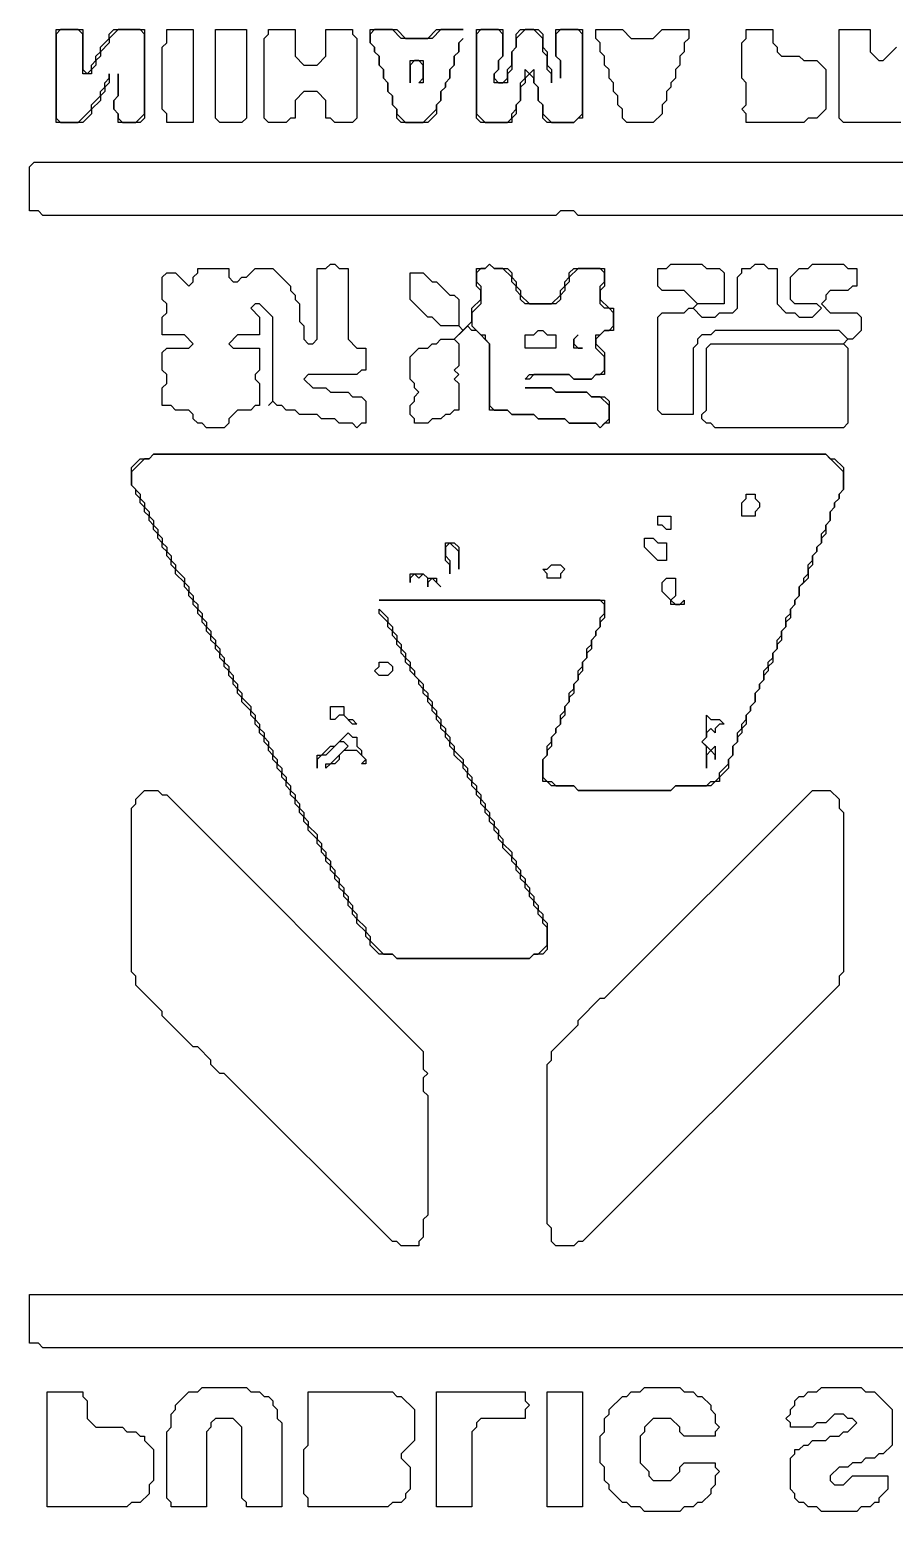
# Model space of a CAD drawing. Header units: metres. Extents: x 7 to 633, y 42 to 416.
# Drawn here: x 7 to 202.5, y 59 to 394 of the extents above; entities that cross this region are included whole.
import ezdxf

# ---------------------------------------------------------------- set-up
doc = ezdxf.new("R2010")
doc.units = ezdxf.units.M

msp = doc.modelspace()

# ---------------------------------------------------------------- linework, layer by layer
for p, q in [((13, 373), (13, 394)), ((13, 394), (19, 394)), ((14, 394), (13, 393)), ((13, 393), (13, 374)), ((18, 394), (14, 394)), ((19, 393), (18, 394)), ((19, 394), (19, 385)), ((19, 384), (19, 393)), ((23, 390), (25, 392)), ((25, 393), (26, 394)), ((27, 394), (25, 392)), ((25, 392), (25, 393)), ((25, 392), (25, 391)), ((26, 394), (33, 394)), ((32, 394), (27, 394)), ((33, 393), (32, 394)), ((33, 394), (33, 374)), ((33, 375), (33, 393)), ((38, 391), (38, 394)), ((38, 394), (44, 394)), ((44, 394), (44, 373)), ((49, 374), (49, 394)), ((49, 394), (56, 394)), ((56, 394), (56, 374)), ((60, 392), (61, 393)), ((60, 374), (60, 392)), ((61, 393), (61, 394)), ((61, 394), (67, 394)), ((67, 394), (67, 388)), ((74, 388), (74, 394)), ((74, 394), (80, 394)), ((80, 394), (80, 393)), ((80, 393), (81, 392)), ((81, 392), (81, 374)), ((84, 391), (84, 394)), ((84, 394), (90, 394)), ((85, 394), (84, 393)), ((84, 393), (84, 391)), ((89, 394), (85, 394)), ((91, 392), (89, 394)), ((90, 394), (92, 392)), ((98, 392), (91, 392)), ((92, 392), (97, 392)), ((97, 392), (99, 394)), ((100, 394), (98, 392)), ((99, 394), (105, 394)), ((105, 394), (100, 394)), ((104, 391), (105, 392)), ((105, 392), (104, 391)), ((108, 374), (108, 394)), ((108, 394), (114, 394)), ((109, 394), (108, 393)), ((108, 393), (108, 375)), ((113, 394), (109, 394)), ((114, 393), (113, 394)), ((114, 394), (114, 388)), ((114, 388), (114, 393)), ((117, 393), (118, 394)), ((119, 394), (117, 392)), ((117, 390), (117, 393)), ((117, 392), (117, 390)), ((118, 394), (122, 394)), ((121, 394), (119, 394)), ((123, 392), (121, 394)), ((122, 394), (123, 393)), ((123, 393), (123, 390)), ((123, 389), (123, 392)), ((127, 394), (126, 393)), ((126, 388), (126, 394)), ((126, 394), (132, 394)), ((126, 393), (126, 388)), ((131, 394), (127, 394)), ((132, 393), (131, 394)), ((132, 394), (132, 374)), ((132, 375), (132, 393)), ((135, 392), (135, 394)), ((135, 394), (141, 394)), ((136, 391), (135, 392)), ((141, 394), (143, 392)), ((143, 392), (148, 392)), ((148, 392), (150, 394)), ((150, 394), (156, 394)), ((156, 392), (155, 391)), ((156, 394), (156, 392)), ((168, 391), (169, 392)), ((169, 392), (169, 394)), ((169, 394), (175, 394)), ((175, 394), (175, 391)), ((190, 374), (190, 394)), ((190, 394), (197, 394)), ((197, 394), (197, 389)), ((22, 388), (23, 389)), ((25, 391), (23, 389)), ((23, 389), (23, 390)), ((23, 389), (23, 388)), ((37, 390), (38, 391)), ((37, 376), (37, 390)), ((85, 390), (84, 391)), ((84, 391), (85, 390)), ((85, 389), (85, 390)), ((85, 390), (85, 389)), ((86, 388), (85, 389)), ((85, 389), (86, 388)), ((103, 388), (104, 389)), ((104, 389), (103, 388)), ((104, 389), (104, 391)), ((104, 391), (104, 389)), ((116, 389), (117, 390)), ((117, 390), (116, 389)), ((116, 386), (116, 389)), ((116, 389), (116, 385)), ((123, 390), (124, 389)), ((124, 388), (123, 389)), ((124, 389), (124, 386)), ((136, 389), (136, 391)), ((137, 388), (136, 389)), ((155, 389), (154, 388)), ((155, 391), (155, 389)), ((168, 383), (168, 391)), ((175, 391), (176, 390)), ((176, 390), (176, 389)), ((176, 389), (177, 388)), ((197, 389), (199, 387)), ((200, 387), (203, 390)), ((21, 386), (22, 387)), ((21, 385), (21, 386)), ((22, 386), (21, 385)), ((22, 387), (22, 388)), ((23, 388), (22, 387)), ((22, 387), (22, 386)), ((67, 388), (69, 386)), ((69, 386), (72, 386)), ((72, 386), (74, 388)), ((86, 386), (86, 388)), ((86, 388), (86, 386)), ((87, 385), (86, 386)), ((86, 386), (87, 385)), ((93, 382), (93, 387)), ((93, 387), (96, 387)), ((94, 387), (93, 386)), ((93, 386), (93, 382)), ((95, 387), (94, 387)), ((96, 386), (95, 387)), ((96, 387), (96, 382)), ((96, 383), (96, 386)), ((102, 385), (103, 386)), ((103, 386), (102, 385)), ((103, 386), (103, 388)), ((103, 388), (103, 386)), ((114, 388), (113, 387)), ((113, 387), (114, 388)), ((113, 387), (113, 385)), ((113, 385), (113, 387)), ((115, 385), (116, 386)), ((124, 385), (124, 388)), ((124, 386), (125, 385)), ((126, 388), (127, 387)), ((127, 387), (126, 388)), ((127, 387), (127, 383)), ((127, 383), (127, 387)), ((137, 386), (137, 388)), ((138, 385), (137, 386)), ((154, 386), (153, 385)), ((154, 388), (154, 386)), ((177, 388), (181, 388)), ((181, 388), (182, 387)), ((182, 387), (185, 387)), ((185, 387), (187, 385)), ((199, 387), (200, 387)), ((19, 385), (20, 384)), ((21, 384), (19, 384)), ((20, 384), (21, 385)), ((21, 385), (21, 384)), ((24, 382), (25, 383)), ((24, 381), (24, 382)), ((25, 382), (24, 381)), ((25, 383), (25, 384)), ((25, 384), (25, 382)), ((27, 379), (27, 384)), ((27, 384), (27, 379)), ((87, 383), (87, 385)), ((87, 385), (87, 383)), ((88, 382), (87, 383)), ((87, 383), (88, 382)), ((88, 380), (88, 382)), ((88, 382), (88, 380)), ((95, 382), (96, 383)), ((96, 382), (95, 382)), ((101, 382), (102, 383)), ((102, 383), (101, 382)), ((101, 381), (101, 382)), ((101, 382), (101, 381)), ((102, 383), (102, 385)), ((102, 385), (102, 383)), ((113, 385), (112, 384)), ((112, 384), (113, 385)), ((112, 384), (112, 383)), ((112, 382), (112, 384)), ((112, 383), (113, 382)), ((115, 382), (112, 382)), ((113, 382), (114, 382)), ((114, 382), (115, 383)), ((115, 383), (115, 385)), ((116, 385), (115, 384)), ((115, 384), (115, 382)), ((118, 382), (119, 383)), ((118, 378), (118, 382)), ((119, 382), (118, 381)), ((119, 383), (119, 385)), ((119, 385), (120, 384)), ((120, 384), (119, 383)), ((119, 383), (119, 382)), ((120, 384), (121, 385)), ((121, 383), (120, 384)), ((121, 385), (121, 382)), ((121, 382), (121, 383)), ((121, 382), (122, 381)), ((122, 381), (121, 382)), ((125, 384), (124, 385)), ((125, 385), (125, 382)), ((125, 382), (125, 384)), ((138, 383), (138, 385)), ((139, 382), (138, 383)), ((139, 380), (139, 382)), ((153, 383), (152, 382)), ((152, 382), (152, 381)), ((153, 385), (153, 383)), ((169, 382), (168, 383)), ((169, 377), (169, 382)), ((187, 385), (187, 376)), ((21, 377), (23, 379)), ((23, 380), (24, 381)), ((23, 379), (23, 380)), ((24, 380), (23, 379)), ((23, 379), (23, 378)), ((24, 381), (24, 380)), ((26, 378), (27, 379)), ((27, 379), (26, 378)), ((69, 380), (67, 378)), ((72, 380), (69, 380)), ((74, 378), (72, 380)), ((89, 379), (88, 380)), ((88, 380), (89, 379)), ((89, 377), (89, 379)), ((89, 379), (89, 377)), ((100, 380), (101, 381)), ((101, 381), (100, 380)), ((100, 378), (100, 380)), ((100, 380), (100, 378)), ((118, 381), (118, 378)), ((122, 381), (122, 378)), ((122, 378), (122, 381)), ((140, 379), (139, 380)), ((140, 377), (140, 379)), ((152, 381), (151, 380)), ((151, 380), (151, 378)), ((18, 373), (21, 376)), ((23, 378), (21, 376)), ((21, 376), (21, 377)), ((21, 376), (21, 375)), ((26, 376), (26, 378)), ((26, 378), (26, 376)), ((27, 375), (26, 376)), ((26, 376), (27, 375)), ((38, 375), (37, 376)), ((67, 378), (67, 374)), ((74, 374), (74, 378)), ((90, 376), (89, 377)), ((89, 377), (90, 376)), ((90, 374), (90, 376)), ((90, 376), (90, 375)), ((96, 373), (99, 376)), ((99, 377), (100, 378)), ((100, 378), (99, 377)), ((99, 376), (99, 377)), ((99, 377), (99, 375)), ((116, 375), (117, 376)), ((117, 377), (118, 378)), ((118, 378), (117, 377)), ((117, 376), (117, 377)), ((117, 377), (117, 375)), ((122, 378), (123, 377)), ((123, 377), (122, 378)), ((123, 377), (123, 375)), ((123, 374), (123, 377)), ((141, 376), (140, 377)), ((141, 374), (141, 376)), ((151, 378), (150, 377)), ((150, 377), (150, 375)), ((168, 376), (169, 377)), ((169, 375), (168, 376)), ((187, 376), (185, 374)), ((13, 374), (14, 373)), ((19, 373), (13, 373)), ((14, 373), (18, 373)), ((21, 375), (19, 373)), ((27, 373), (27, 375)), ((27, 375), (27, 374)), ((27, 374), (28, 373)), ((32, 373), (27, 373)), ((28, 373), (31, 373)), ((31, 373), (33, 375)), ((33, 374), (32, 373)), ((38, 373), (38, 375)), ((44, 373), (38, 373)), ((50, 373), (49, 374)), ((55, 373), (50, 373)), ((56, 374), (55, 373)), ((61, 373), (60, 374)), ((65, 373), (61, 373)), ((66, 374), (65, 373)), ((67, 374), (66, 374)), ((75, 374), (74, 374)), ((76, 373), (75, 374)), ((80, 373), (76, 373)), ((81, 374), (80, 373)), ((90, 375), (92, 373)), ((91, 373), (90, 374)), ((97, 373), (91, 373)), ((92, 373), (96, 373)), ((99, 375), (97, 373)), ((108, 375), (110, 373)), ((109, 373), (108, 374)), ((116, 373), (109, 373)), ((110, 373), (115, 373)), ((115, 373), (116, 374)), ((116, 374), (116, 375)), ((117, 375), (116, 374)), ((116, 374), (116, 373)), ((123, 375), (125, 373)), ((124, 373), (123, 374)), ((130, 373), (124, 373)), ((125, 373), (130, 373)), ((130, 373), (132, 375)), ((131, 374), (130, 373)), ((132, 374), (131, 374)), ((142, 373), (141, 374)), ((148, 373), (142, 373)), ((150, 375), (148, 373)), ((169, 373), (169, 375)), ((182, 373), (169, 373)), ((183, 374), (182, 373)), ((185, 374), (183, 374)), ((191, 373), (190, 374)), ((204, 373), (191, 373)), ((7, 363), (8, 364)), ((7, 353), (7, 363)), ((8, 364), (392, 364)), ((9, 353), (7, 353)), ((10, 352), (9, 353)), ((126, 352), (10, 352)), ((127, 353), (126, 352)), ((130, 353), (127, 353)), ((131, 352), (130, 353)), ((312, 352), (131, 352)), ((37, 338), (38, 339)), ((38, 339), (40, 339)), ((40, 339), (43, 336)), ((44, 338), (45, 339)), ((45, 339), (45, 340)), ((45, 340), (52, 340)), ((52, 340), (52, 338)), ((56, 338), (58, 340)), ((58, 340), (62, 340)), ((62, 340), (66, 336)), ((72, 324), (72, 340)), ((72, 340), (74, 340)), ((74, 340), (75, 341)), ((75, 341), (76, 341)), ((76, 341), (77, 340)), ((77, 340), (79, 340)), ((79, 340), (79, 324)), ((93, 333), (93, 339)), ((93, 339), (96, 339)), ((96, 339), (98, 337)), ((108, 336), (108, 340)), ((108, 340), (110, 340)), ((109, 340), (108, 339)), ((108, 339), (108, 337)), ((110, 340), (109, 340)), ((110, 340), (111, 341)), ((111, 341), (110, 340)), ((111, 341), (112, 340)), ((112, 340), (111, 341)), ((112, 340), (115, 340)), ((114, 340), (112, 340)), ((116, 338), (114, 340)), ((115, 340), (116, 339)), ((116, 339), (116, 338)), ((129, 339), (130, 340)), ((131, 340), (129, 338)), ((129, 338), (129, 339)), ((130, 340), (137, 340)), ((136, 340), (131, 340)), ((137, 339), (136, 340)), ((137, 340), (137, 336)), ((137, 337), (137, 339)), ((149, 336), (149, 340)), ((149, 340), (151, 340)), ((151, 340), (152, 341)), ((152, 341), (159, 341)), ((159, 341), (160, 340)), ((160, 340), (163, 340)), ((163, 340), (164, 339)), ((164, 339), (164, 332)), ((167, 338), (168, 339)), ((168, 339), (168, 340)), ((168, 340), (170, 340)), ((170, 340), (171, 341)), ((171, 341), (173, 341)), ((173, 341), (174, 340)), ((174, 340), (176, 340)), ((176, 340), (176, 332)), ((179, 338), (181, 340)), ((181, 340), (183, 340)), ((183, 340), (184, 341)), ((184, 341), (191, 341)), ((191, 341), (192, 340)), ((192, 340), (194, 340)), ((194, 340), (194, 336)), ((37, 333), (37, 338)), ((43, 336), (44, 337)), ((44, 337), (44, 338)), ((52, 338), (53, 337)), ((53, 337), (54, 337)), ((54, 337), (55, 338)), ((55, 338), (56, 338)), ((66, 336), (66, 335)), ((66, 335), (67, 334)), ((98, 337), (99, 337)), ((99, 337), (102, 334)), ((108, 337), (109, 336)), ((109, 335), (108, 336)), ((109, 336), (109, 332)), ((109, 333), (109, 335)), ((116, 338), (117, 337)), ((116, 337), (116, 338)), ((117, 336), (116, 337)), ((117, 337), (117, 336)), ((117, 336), (118, 335)), ((117, 335), (117, 336)), ((118, 334), (117, 335)), ((118, 335), (118, 334)), ((127, 335), (128, 336)), ((127, 334), (127, 335)), ((128, 335), (127, 334)), ((128, 337), (129, 338)), ((128, 336), (128, 337)), ((129, 337), (128, 336)), ((128, 336), (128, 335)), ((129, 338), (129, 337)), ((136, 336), (137, 337)), ((137, 336), (136, 335)), ((136, 332), (136, 336)), ((136, 335), (136, 333)), ((150, 335), (149, 336)), ((155, 335), (150, 335)), ((158, 332), (155, 335)), ((167, 331), (167, 338)), ((179, 333), (179, 338)), ((188, 335), (187, 334)), ((192, 335), (188, 335)), ((193, 336), (192, 335)), ((194, 336), (193, 336)), ((38, 332), (37, 333)), ((38, 330), (38, 332)), ((58, 332), (57, 331)), ((59, 332), (58, 332)), ((62, 329), (59, 332)), ((67, 334), (67, 333)), ((67, 333), (68, 332)), ((68, 332), (68, 328)), ((97, 329), (93, 333)), ((102, 334), (103, 334)), ((103, 334), (104, 333)), ((104, 333), (104, 327)), ((107, 331), (109, 333)), ((109, 332), (107, 330)), ((118, 334), (120, 332)), ((118, 333), (118, 334)), ((119, 332), (118, 333)), ((126, 332), (119, 332)), ((120, 332), (125, 332)), ((125, 332), (127, 334)), ((127, 333), (126, 332)), ((127, 334), (127, 333)), ((136, 333), (138, 331)), ((137, 331), (136, 332)), ((157, 331), (158, 332)), ((158, 332), (157, 331)), ((164, 332), (158, 332)), ((176, 332), (178, 330)), ((180, 332), (179, 333)), ((185, 332), (180, 332)), ((186, 331), (185, 332)), ((187, 333), (186, 332)), ((186, 332), (188, 330)), ((187, 334), (187, 333)), ((37, 329), (38, 330)), ((37, 325), (37, 329)), ((57, 331), (59, 329)), ((59, 329), (59, 325)), ((62, 310), (62, 329)), ((98, 329), (97, 329)), ((100, 327), (98, 329)), ((107, 328), (107, 331)), ((107, 330), (107, 327)), ((138, 331), (137, 331)), ((138, 331), (139, 331)), ((139, 330), (138, 331)), ((139, 331), (139, 326)), ((139, 327), (139, 330)), ((149, 329), (150, 330)), ((149, 308), (149, 329)), ((150, 330), (155, 330)), ((155, 330), (156, 331)), ((156, 331), (157, 331)), ((157, 331), (159, 329)), ((159, 329), (162, 329)), ((162, 329), (163, 330)), ((163, 330), (166, 330)), ((166, 330), (167, 331)), ((178, 330), (180, 330)), ((180, 330), (181, 329)), ((181, 329), (184, 329)), ((184, 329), (186, 331)), ((188, 330), (194, 330)), ((194, 330), (195, 329)), ((195, 329), (195, 326)), ((42, 325), (37, 325)), ((44, 323), (42, 325)), ((54, 325), (52, 323)), ((59, 325), (54, 325)), ((68, 328), (69, 327)), ((69, 327), (69, 324)), ((104, 327), (100, 327)), ((106, 327), (103, 324)), ((103, 324), (105, 326)), ((105, 326), (104, 327)), ((104, 327), (105, 326)), ((105, 326), (107, 328)), ((107, 326), (106, 327)), ((107, 327), (109, 325)), ((108, 326), (107, 326)), ((111, 323), (108, 326)), ((109, 325), (110, 325)), ((110, 325), (110, 324)), ((119, 322), (119, 325)), ((119, 325), (121, 325)), ((121, 325), (122, 326)), ((122, 326), (123, 326)), ((123, 326), (124, 325)), ((124, 325), (126, 325)), ((126, 325), (126, 322)), ((130, 324), (131, 325)), ((131, 325), (130, 324)), ((137, 326), (135, 324)), ((135, 322), (135, 325)), ((135, 325), (136, 325)), ((136, 325), (137, 326)), ((139, 326), (137, 326)), ((137, 326), (138, 326)), ((138, 326), (139, 327)), ((159, 325), (158, 324)), ((161, 325), (159, 325)), ((162, 326), (161, 325)), ((190, 326), (162, 326)), ((192, 324), (190, 326)), ((195, 326), (193, 324)), ((37, 321), (38, 322)), ((38, 322), (43, 322)), ((43, 322), (44, 323)), ((52, 323), (53, 322)), ((53, 322), (59, 322)), ((59, 322), (59, 317)), ((69, 324), (70, 323)), ((70, 323), (71, 323)), ((71, 323), (72, 324)), ((79, 324), (81, 322)), ((81, 322), (83, 322)), ((83, 322), (83, 317)), ((93, 320), (95, 322)), ((95, 322), (97, 322)), ((97, 322), (98, 323)), ((98, 323), (99, 323)), ((99, 323), (100, 324)), ((100, 324), (103, 324)), ((103, 324), (104, 323)), ((104, 323), (104, 318)), ((110, 324), (111, 323)), ((111, 308), (111, 323)), ((111, 323), (111, 309)), ((126, 322), (119, 322)), ((130, 322), (130, 324)), ((130, 324), (130, 323)), ((130, 323), (131, 322)), ((132, 322), (130, 322)), ((131, 322), (132, 322)), ((135, 324), (135, 323)), ((135, 323), (137, 321)), ((137, 320), (135, 322)), ((158, 323), (157, 322)), ((157, 322), (157, 307)), ((158, 324), (158, 323)), ((160, 322), (161, 323)), ((160, 308), (160, 322)), ((161, 323), (191, 323)), ((191, 323), (192, 324)), ((192, 324), (191, 323)), ((191, 323), (192, 322)), ((193, 324), (192, 324)), ((192, 322), (192, 305)), ((37, 317), (37, 321)), ((93, 315), (93, 320)), ((137, 321), (137, 316)), ((137, 317), (137, 320)), ((38, 316), (37, 317)), ((38, 314), (38, 316)), ((59, 317), (58, 316)), ((58, 316), (58, 315)), ((58, 315), (59, 314)), ((70, 316), (69, 315)), ((69, 315), (71, 313)), ((81, 316), (70, 316)), ((82, 317), (81, 316)), ((83, 317), (82, 317)), ((94, 314), (93, 315)), ((104, 318), (103, 317)), ((103, 317), (104, 316)), ((104, 316), (103, 315)), ((103, 315), (104, 314)), ((119, 315), (120, 316)), ((120, 315), (119, 315)), ((121, 316), (120, 315)), ((120, 316), (129, 316)), ((129, 316), (121, 316)), ((130, 315), (129, 316)), ((129, 316), (130, 315)), ((134, 315), (130, 315)), ((130, 315), (134, 315)), ((135, 316), (134, 315)), ((134, 315), (135, 316)), ((137, 316), (135, 316)), ((135, 316), (136, 316)), ((136, 316), (137, 317)), ((37, 313), (38, 314)), ((37, 309), (37, 313)), ((59, 314), (59, 309)), ((71, 313), (74, 313)), ((74, 313), (75, 312)), ((75, 312), (79, 312)), ((79, 312), (80, 311)), ((94, 313), (94, 314)), ((95, 312), (94, 313)), ((94, 311), (95, 312)), ((104, 314), (104, 308)), ((125, 313), (119, 313)), ((119, 313), (125, 313)), ((126, 312), (125, 313)), ((125, 313), (126, 312)), ((133, 312), (126, 312)), ((126, 312), (133, 312)), ((134, 311), (133, 312)), ((133, 312), (134, 311)), ((39, 309), (37, 309)), ((40, 308), (39, 309)), ((58, 309), (57, 308)), ((59, 309), (58, 309)), ((62, 310), (61, 309)), ((61, 309), (62, 310)), ((63, 309), (62, 310)), ((64, 309), (63, 309)), ((65, 308), (64, 309)), ((80, 311), (82, 311)), ((82, 311), (83, 310)), ((83, 310), (83, 305)), ((93, 309), (94, 310)), ((93, 307), (93, 309)), ((94, 310), (94, 311)), ((111, 309), (112, 308)), ((136, 311), (134, 311)), ((134, 311), (137, 311)), ((138, 309), (136, 311)), ((137, 311), (138, 310)), ((138, 310), (138, 305)), ((138, 306), (138, 309)), ((43, 308), (40, 308)), ((44, 307), (43, 308)), ((44, 306), (44, 307)), ((45, 305), (44, 306)), ((46, 305), (45, 305)), ((47, 304), (46, 305)), ((52, 305), (51, 304)), ((54, 308), (52, 306)), ((52, 306), (52, 305)), ((57, 308), (54, 308)), ((67, 308), (65, 308)), ((68, 307), (67, 308)), ((72, 307), (68, 307)), ((73, 306), (72, 307)), ((76, 306), (73, 306)), ((77, 305), (76, 306)), ((80, 305), (77, 305)), ((81, 304), (80, 305)), ((82, 305), (81, 304)), ((83, 305), (82, 305)), ((94, 306), (93, 307)), ((94, 305), (94, 306)), ((97, 305), (94, 305)), ((98, 306), (97, 305)), ((100, 306), (98, 306)), ((101, 307), (100, 306)), ((102, 307), (101, 307)), ((103, 308), (102, 307)), ((104, 308), (103, 308)), ((115, 308), (111, 308)), ((112, 308), (115, 308)), ((116, 307), (115, 308)), ((115, 308), (116, 307)), ((121, 307), (116, 307)), ((116, 307), (121, 307)), ((122, 306), (121, 307)), ((121, 307), (122, 306)), ((128, 306), (122, 306)), ((122, 306), (128, 306)), ((129, 305), (128, 306)), ((128, 306), (129, 305)), ((135, 305), (129, 305)), ((129, 305), (135, 305)), ((136, 304), (135, 305)), ((135, 305), (136, 304)), ((136, 304), (138, 306)), ((137, 305), (136, 304)), ((138, 305), (137, 305)), ((150, 307), (149, 308)), ((157, 307), (150, 307)), ((159, 307), (160, 308)), ((159, 306), (159, 307)), ((160, 305), (159, 306)), ((161, 305), (160, 305)), ((162, 304), (161, 305)), ((192, 305), (191, 304)), ((51, 304), (47, 304)), ((191, 304), (162, 304)), ((30, 295), (32, 297)), ((33, 297), (30, 294)), ((30, 291), (30, 295)), ((32, 297), (34, 297)), ((34, 297), (33, 297)), ((34, 297), (35, 298)), ((35, 298), (34, 297)), ((35, 298), (187, 298)), ((187, 298), (35, 298)), ((187, 298), (188, 297)), ((191, 294), (187, 298)), ((188, 297), (189, 297)), ((189, 297), (191, 295)), ((191, 295), (191, 290)), ((30, 294), (30, 291)), ((191, 290), (191, 294)), ((31, 290), (30, 291)), ((30, 291), (32, 289)), ((31, 289), (31, 290)), ((32, 288), (31, 289)), ((32, 289), (32, 288)), ((169, 288), (169, 289)), ((169, 289), (171, 289)), ((171, 289), (171, 288)), ((191, 290), (190, 289)), ((190, 289), (191, 290)), ((190, 289), (190, 288)), ((190, 288), (190, 289)), ((32, 287), (32, 288)), ((32, 288), (33, 287)), ((33, 286), (32, 287)), ((33, 287), (33, 286)), ((33, 285), (33, 286)), ((33, 286), (34, 285)), ((34, 284), (33, 285)), ((34, 285), (34, 284)), ((168, 287), (169, 288)), ((168, 284), (168, 287)), ((171, 288), (172, 287)), ((172, 286), (171, 285)), ((171, 285), (171, 284)), ((172, 287), (172, 286)), ((189, 286), (188, 285)), ((188, 285), (189, 286)), ((188, 285), (188, 283)), ((188, 283), (188, 285)), ((190, 288), (189, 287)), ((189, 287), (190, 288)), ((189, 287), (189, 286)), ((189, 286), (189, 287)), ((34, 283), (34, 284)), ((34, 284), (35, 283)), ((35, 282), (34, 283)), ((35, 283), (35, 282)), ((35, 281), (35, 282)), ((35, 282), (36, 281)), ((149, 282), (149, 284)), ((149, 284), (152, 284)), ((150, 282), (149, 282)), ((151, 281), (150, 282)), ((152, 284), (152, 281)), ((171, 284), (168, 284)), ((188, 283), (187, 282)), ((187, 282), (188, 283)), ((187, 282), (187, 280)), ((187, 281), (187, 282)), ((36, 280), (35, 281)), ((36, 281), (36, 280)), ((36, 279), (36, 280)), ((36, 280), (37, 279)), ((37, 278), (36, 279)), ((37, 279), (37, 278)), ((146, 277), (146, 279)), ((146, 279), (148, 279)), ((148, 279), (149, 278)), ((152, 281), (151, 281)), ((186, 280), (187, 281)), ((187, 280), (186, 279)), ((186, 278), (186, 280)), ((186, 279), (186, 278)), ((37, 277), (37, 278)), ((37, 278), (38, 277)), ((38, 276), (37, 277)), ((38, 277), (38, 276)), ((38, 275), (38, 276)), ((38, 276), (39, 275)), ((39, 274), (38, 275)), ((39, 275), (39, 274)), ((101, 274), (101, 278)), ((101, 278), (103, 278)), ((102, 278), (101, 277)), ((101, 277), (101, 275)), ((101, 275), (102, 274)), ((104, 276), (102, 278)), ((103, 278), (104, 277)), ((104, 277), (104, 272)), ((104, 272), (104, 276)), ((149, 274), (146, 277)), ((149, 278), (151, 278)), ((151, 278), (151, 274)), ((185, 276), (184, 275)), ((184, 275), (185, 276)), ((184, 275), (184, 273)), ((184, 274), (184, 275)), ((186, 278), (185, 277)), ((185, 277), (186, 278)), ((185, 277), (185, 276)), ((185, 276), (185, 277)), ((39, 273), (39, 274)), ((39, 274), (40, 273)), ((40, 272), (39, 273)), ((40, 273), (40, 272)), ((40, 271), (40, 272)), ((40, 272), (42, 270)), ((102, 273), (101, 274)), ((102, 274), (102, 271)), ((102, 271), (102, 273)), ((124, 271), (123, 272)), ((123, 272), (124, 272)), ((124, 272), (125, 273)), ((125, 273), (127, 273)), ((127, 273), (128, 272)), ((128, 272), (127, 271)), ((151, 274), (149, 274)), ((183, 273), (184, 274)), ((184, 273), (183, 272)), ((183, 271), (183, 273)), ((183, 272), (183, 270)), ((42, 269), (40, 271)), ((42, 270), (42, 269)), ((42, 268), (42, 269)), ((42, 269), (43, 268)), ((43, 267), (42, 268)), ((43, 268), (43, 267)), ((94, 271), (93, 270)), ((93, 269), (93, 271)), ((93, 271), (96, 271)), ((93, 270), (93, 269)), ((95, 270), (94, 271)), ((96, 271), (95, 270)), ((97, 270), (96, 271)), ((96, 271), (97, 270)), ((97, 268), (97, 270)), ((97, 270), (99, 270)), ((98, 270), (97, 269)), ((97, 269), (97, 268)), ((100, 268), (98, 270)), ((99, 270), (99, 269)), ((99, 269), (100, 268)), ((124, 270), (124, 271)), ((127, 270), (124, 270)), ((127, 271), (127, 270)), ((150, 269), (151, 270)), ((150, 267), (150, 269)), ((151, 270), (153, 270)), ((153, 270), (153, 266)), ((183, 270), (181, 268)), ((181, 268), (182, 269)), ((181, 268), (181, 266)), ((181, 266), (181, 268)), ((182, 270), (183, 271)), ((182, 269), (182, 270)), ((43, 266), (43, 267)), ((43, 267), (44, 266)), ((44, 265), (43, 266)), ((44, 266), (44, 265)), ((44, 264), (44, 265)), ((44, 265), (45, 264)), ((136, 265), (86, 265)), ((86, 265), (137, 265)), ((137, 264), (136, 265)), ((137, 265), (137, 261)), ((152, 265), (150, 267)), ((153, 266), (152, 265)), ((152, 264), (152, 265)), ((152, 265), (153, 264)), ((154, 264), (155, 265)), ((155, 265), (155, 264)), ((181, 266), (180, 265)), ((180, 265), (181, 266)), ((180, 265), (180, 264)), ((180, 264), (180, 265)), ((45, 263), (44, 264)), ((45, 264), (45, 263)), ((45, 262), (45, 263)), ((45, 263), (46, 262)), ((46, 261), (45, 262)), ((46, 262), (46, 261)), ((86, 262), (86, 263)), ((86, 263), (88, 261)), ((88, 260), (86, 262)), ((136, 261), (137, 262)), ((137, 262), (137, 264)), ((155, 264), (152, 264)), ((153, 264), (154, 264)), ((178, 261), (179, 262)), ((180, 264), (179, 263)), ((179, 263), (180, 264)), ((179, 263), (179, 261)), ((179, 262), (179, 263)), ((46, 260), (46, 261)), ((46, 261), (47, 260)), ((47, 259), (46, 260)), ((47, 260), (47, 259)), ((47, 258), (47, 259)), ((47, 259), (48, 258)), ((48, 257), (47, 258)), ((48, 258), (48, 257)), ((88, 261), (88, 260)), ((88, 259), (88, 260)), ((88, 260), (89, 259)), ((89, 258), (88, 259)), ((89, 259), (89, 258)), ((89, 257), (89, 258)), ((89, 258), (90, 257)), ((135, 258), (136, 259)), ((136, 259), (135, 258)), ((135, 257), (135, 258)), ((135, 258), (135, 257)), ((136, 259), (136, 261)), ((137, 261), (136, 260)), ((136, 260), (136, 259)), ((178, 259), (177, 258)), ((177, 258), (178, 259)), ((177, 258), (177, 256)), ((177, 257), (177, 258)), ((179, 261), (178, 260)), ((178, 259), (178, 261)), ((178, 260), (178, 259)), ((48, 256), (48, 257)), ((48, 257), (49, 256)), ((49, 255), (48, 256)), ((49, 256), (49, 255)), ((49, 254), (49, 255)), ((49, 255), (50, 254)), ((90, 256), (89, 257)), ((90, 257), (90, 256)), ((90, 255), (90, 256)), ((90, 256), (91, 255)), ((91, 254), (90, 255)), ((91, 255), (91, 254)), ((133, 254), (134, 255)), ((134, 256), (135, 257)), ((135, 257), (134, 256)), ((134, 255), (134, 256)), ((134, 256), (134, 254)), ((176, 256), (177, 257)), ((177, 256), (176, 255)), ((176, 254), (176, 256)), ((176, 255), (176, 254)), ((50, 253), (49, 254)), ((50, 254), (50, 253)), ((50, 252), (50, 253)), ((50, 253), (51, 252)), ((51, 251), (50, 252)), ((51, 252), (51, 251)), ((91, 253), (91, 254)), ((91, 254), (92, 253)), ((92, 252), (91, 253)), ((92, 253), (92, 252)), ((92, 251), (92, 252)), ((92, 252), (93, 251)), ((132, 251), (133, 252)), ((133, 252), (132, 251)), ((133, 252), (133, 254)), ((134, 254), (133, 253)), ((133, 253), (133, 252)), ((174, 251), (175, 252)), ((176, 254), (175, 253)), ((175, 253), (176, 254)), ((175, 253), (175, 251)), ((175, 252), (175, 253)), ((51, 250), (51, 251)), ((51, 251), (52, 250)), ((52, 249), (51, 250)), ((52, 250), (52, 249)), ((52, 248), (52, 249)), ((52, 249), (53, 248)), ((53, 247), (52, 248)), ((53, 248), (53, 247)), ((85, 249), (86, 250)), ((86, 248), (85, 249)), ((86, 250), (86, 251)), ((86, 251), (88, 251)), ((88, 248), (86, 248)), ((88, 251), (89, 250)), ((89, 249), (88, 248)), ((89, 250), (89, 249)), ((93, 250), (92, 251)), ((93, 251), (93, 250)), ((93, 249), (93, 250)), ((93, 250), (94, 249)), ((95, 247), (93, 249)), ((94, 249), (94, 248)), ((94, 248), (96, 246)), ((131, 249), (132, 250)), ((131, 247), (131, 249)), ((132, 249), (131, 248)), ((131, 248), (131, 247)), ((132, 250), (132, 251)), ((132, 251), (132, 249)), ((173, 249), (174, 250)), ((174, 249), (173, 248)), ((173, 247), (173, 249)), ((173, 248), (173, 247)), ((175, 251), (174, 250)), ((174, 250), (174, 251)), ((174, 250), (174, 249)), ((53, 246), (53, 247)), ((53, 247), (54, 246)), ((54, 245), (53, 246)), ((54, 246), (54, 245)), ((54, 244), (54, 245)), ((54, 245), (55, 244)), ((95, 246), (95, 247)), ((96, 245), (95, 246)), ((96, 246), (96, 245)), ((96, 244), (96, 245)), ((96, 245), (97, 244)), ((129, 244), (130, 245)), ((130, 246), (131, 247)), ((131, 247), (130, 246)), ((130, 245), (130, 246)), ((130, 246), (130, 244)), ((172, 245), (171, 244)), ((171, 244), (172, 245)), ((173, 247), (172, 246)), ((172, 246), (173, 247)), ((172, 246), (172, 245)), ((172, 245), (172, 246)), ((55, 243), (54, 244)), ((55, 244), (55, 243)), ((55, 242), (55, 243)), ((55, 243), (57, 241)), ((57, 240), (55, 242)), ((97, 243), (96, 244)), ((97, 244), (97, 243)), ((97, 242), (97, 243)), ((97, 243), (98, 242)), ((98, 241), (97, 242)), ((98, 242), (98, 241)), ((128, 241), (129, 242)), ((129, 242), (128, 241)), ((129, 242), (129, 244)), ((130, 244), (129, 243)), ((129, 243), (129, 242)), ((171, 242), (170, 241)), ((170, 241), (171, 242)), ((171, 244), (171, 242)), ((171, 242), (171, 244)), ((57, 241), (57, 240)), ((57, 239), (57, 240)), ((57, 240), (58, 239)), ((58, 238), (57, 239)), ((58, 239), (58, 238)), ((58, 237), (58, 238)), ((58, 238), (59, 237)), ((75, 238), (75, 241)), ((75, 241), (78, 241)), ((76, 238), (75, 238)), ((77, 239), (76, 238)), ((78, 239), (77, 239)), ((78, 241), (78, 239)), ((80, 237), (78, 239)), ((78, 239), (79, 238)), ((79, 238), (80, 238)), ((80, 238), (81, 237)), ((98, 240), (98, 241)), ((98, 241), (99, 240)), ((99, 239), (98, 240)), ((99, 240), (99, 239)), ((99, 238), (99, 239)), ((99, 239), (100, 238)), ((100, 237), (99, 238)), ((100, 238), (100, 237)), ((127, 239), (128, 240)), ((127, 237), (127, 239)), ((128, 239), (127, 238)), ((127, 238), (127, 237)), ((128, 240), (128, 241)), ((128, 241), (128, 239)), ((160, 234), (160, 239)), ((160, 239), (161, 238)), ((161, 238), (163, 238)), ((163, 238), (164, 237)), ((168, 237), (169, 238)), ((170, 240), (169, 239)), ((169, 239), (170, 240)), ((169, 239), (169, 237)), ((169, 238), (169, 239)), ((170, 241), (170, 240)), ((170, 240), (170, 241)), ((59, 236), (58, 237)), ((59, 237), (59, 236)), ((59, 235), (59, 236)), ((59, 236), (60, 235)), ((60, 234), (59, 235)), ((60, 235), (60, 234)), ((76, 232), (79, 235)), ((79, 235), (80, 234)), ((81, 237), (80, 237)), ((100, 236), (100, 237)), ((100, 237), (101, 236)), ((101, 235), (100, 236)), ((101, 236), (101, 235)), ((101, 234), (101, 235)), ((101, 235), (102, 234)), ((125, 234), (126, 235)), ((126, 235), (125, 234)), ((126, 236), (127, 237)), ((127, 237), (126, 236)), ((126, 235), (126, 236)), ((126, 236), (126, 235)), ((161, 236), (160, 235)), ((160, 235), (160, 234)), ((162, 235), (161, 236)), ((163, 237), (162, 236)), ((162, 236), (162, 235)), ((164, 237), (163, 237)), ((167, 235), (168, 236)), ((168, 235), (167, 234)), ((167, 233), (167, 235)), ((169, 237), (168, 236)), ((168, 236), (168, 237)), ((168, 236), (168, 235)), ((60, 233), (60, 234)), ((60, 234), (61, 233)), ((61, 232), (60, 233)), ((61, 233), (61, 232)), ((61, 231), (61, 232)), ((61, 232), (62, 231)), ((73, 230), (75, 232)), ((77, 233), (74, 230)), ((75, 232), (76, 232)), ((75, 228), (79, 232)), ((78, 233), (77, 233)), ((79, 232), (78, 233)), ((80, 234), (81, 234)), ((81, 234), (81, 232)), ((81, 232), (82, 231)), ((102, 233), (101, 234)), ((102, 234), (102, 233)), ((102, 232), (102, 233)), ((102, 233), (103, 232)), ((103, 231), (102, 232)), ((103, 232), (103, 231)), ((124, 232), (125, 233)), ((124, 230), (124, 232)), ((125, 232), (124, 231)), ((125, 233), (125, 234)), ((125, 234), (125, 232)), ((159, 233), (160, 234)), ((160, 234), (159, 233)), ((160, 232), (159, 233)), ((159, 233), (161, 231)), ((160, 227), (160, 232)), ((161, 231), (162, 232)), ((162, 232), (162, 229)), ((167, 233), (166, 232)), ((166, 232), (167, 233)), ((166, 232), (166, 230)), ((166, 230), (166, 232)), ((167, 234), (167, 233)), ((62, 230), (61, 231)), ((62, 231), (62, 230)), ((62, 229), (62, 230)), ((62, 230), (63, 229)), ((63, 228), (62, 229)), ((63, 229), (63, 228)), ((63, 227), (63, 228)), ((63, 228), (64, 227)), ((72, 227), (72, 230)), ((72, 230), (73, 230)), ((73, 230), (72, 229)), ((72, 229), (72, 227)), ((74, 230), (73, 230)), ((75, 228), (74, 227)), ((74, 227), (74, 228)), ((74, 228), (75, 228)), ((76, 228), (75, 228)), ((77, 229), (76, 228)), ((78, 231), (77, 230)), ((77, 230), (77, 229)), ((81, 231), (78, 231)), ((83, 229), (81, 231)), ((82, 231), (82, 230)), ((82, 230), (83, 229)), ((82, 228), (83, 229)), ((83, 228), (82, 228)), ((83, 229), (83, 228)), ((103, 230), (103, 231)), ((103, 231), (105, 229)), ((105, 228), (103, 230)), ((105, 229), (105, 228)), ((105, 227), (105, 228)), ((105, 228), (106, 227)), ((123, 229), (124, 230)), ((124, 230), (123, 229)), ((123, 224), (123, 229)), ((123, 229), (123, 225)), ((124, 231), (124, 230)), ((161, 231), (160, 230)), ((160, 230), (160, 227)), ((162, 230), (161, 231)), ((162, 229), (162, 230)), ((163, 226), (165, 228)), ((166, 230), (165, 229)), ((165, 229), (166, 230)), ((165, 229), (165, 227)), ((165, 228), (165, 229)), ((64, 226), (63, 227)), ((64, 227), (64, 226)), ((64, 225), (64, 226)), ((64, 226), (65, 225)), ((65, 224), (64, 225)), ((65, 225), (65, 224)), ((106, 226), (105, 227)), ((106, 227), (106, 226)), ((106, 225), (106, 226)), ((106, 226), (107, 225)), ((107, 224), (106, 225)), ((107, 225), (107, 224)), ((123, 225), (124, 224)), ((162, 224), (163, 225)), ((165, 227), (163, 225)), ((163, 225), (163, 226)), ((163, 225), (163, 224)), ((31, 220), (33, 222)), ((33, 222), (36, 222)), ((36, 222), (37, 221)), ((65, 223), (65, 224)), ((65, 224), (66, 223)), ((66, 222), (65, 223)), ((66, 223), (66, 222)), ((66, 221), (66, 222)), ((66, 222), (67, 221)), ((107, 223), (107, 224)), ((107, 224), (108, 223)), ((108, 222), (107, 223)), ((108, 223), (108, 222)), ((108, 221), (108, 222)), ((108, 222), (109, 221)), ((124, 224), (123, 224)), ((125, 223), (124, 224)), ((124, 224), (125, 224)), ((125, 224), (126, 223)), ((130, 223), (125, 223)), ((126, 223), (130, 223)), ((131, 222), (130, 223)), ((130, 223), (131, 222)), ((152, 222), (131, 222)), ((131, 222), (152, 222)), ((137, 175), (184, 222)), ((153, 223), (152, 222)), ((152, 222), (153, 223)), ((161, 223), (153, 223)), ((153, 223), (160, 223)), ((160, 223), (161, 224)), ((162, 224), (161, 223)), ((161, 224), (162, 224)), ((163, 224), (162, 224)), ((184, 222), (188, 222)), ((188, 222), (190, 220)), ((30, 218), (31, 219)), ((30, 181), (30, 218)), ((31, 219), (31, 220)), ((37, 221), (38, 221)), ((38, 221), (96, 163)), ((67, 220), (66, 221)), ((67, 221), (67, 220)), ((67, 219), (67, 220)), ((67, 220), (68, 219)), ((68, 218), (67, 219)), ((68, 219), (68, 218)), ((68, 217), (68, 218)), ((68, 218), (69, 217)), ((109, 220), (108, 221)), ((109, 221), (109, 220)), ((109, 219), (109, 220)), ((109, 220), (110, 219)), ((110, 218), (109, 219)), ((110, 219), (110, 218)), ((110, 217), (110, 218)), ((110, 218), (111, 217)), ((190, 220), (190, 218)), ((190, 218), (191, 217)), ((69, 216), (68, 217)), ((69, 217), (69, 216)), ((69, 215), (69, 216)), ((69, 216), (70, 215)), ((70, 214), (69, 215)), ((70, 215), (70, 214)), ((111, 216), (110, 217)), ((111, 217), (111, 216)), ((111, 215), (111, 216)), ((111, 216), (112, 215)), ((112, 214), (111, 215)), ((112, 215), (112, 214)), ((191, 217), (191, 181)), ((70, 213), (70, 214)), ((70, 214), (72, 212)), ((72, 211), (70, 213)), ((72, 212), (72, 211)), ((112, 213), (112, 214)), ((112, 214), (113, 213)), ((113, 212), (112, 213)), ((113, 213), (113, 212)), ((113, 211), (113, 212)), ((113, 212), (114, 211)), ((72, 210), (72, 211)), ((72, 211), (73, 210)), ((73, 209), (72, 210)), ((73, 210), (73, 209)), ((73, 208), (73, 209)), ((73, 209), (74, 208)), ((74, 207), (73, 208)), ((74, 208), (74, 207)), ((114, 210), (113, 211)), ((114, 211), (114, 210)), ((114, 209), (114, 210)), ((114, 210), (116, 208)), ((116, 207), (114, 209)), ((116, 208), (116, 207)), ((74, 206), (74, 207)), ((74, 207), (75, 206)), ((75, 205), (74, 206)), ((75, 206), (75, 205)), ((75, 204), (75, 205)), ((75, 205), (76, 204)), ((116, 206), (116, 207)), ((116, 207), (117, 206)), ((117, 205), (116, 206)), ((117, 206), (117, 205)), ((117, 204), (117, 205)), ((117, 205), (118, 204)), ((76, 203), (75, 204)), ((76, 204), (76, 203)), ((76, 202), (76, 203)), ((76, 203), (77, 202)), ((77, 201), (76, 202)), ((77, 202), (77, 201)), ((77, 200), (77, 201)), ((77, 201), (78, 200)), ((118, 203), (117, 204)), ((118, 204), (118, 203)), ((118, 202), (118, 203)), ((118, 203), (119, 202)), ((119, 201), (118, 202)), ((119, 202), (119, 201)), ((119, 200), (119, 201)), ((119, 201), (120, 200)), ((78, 199), (77, 200)), ((78, 200), (78, 199)), ((78, 198), (78, 199)), ((78, 199), (79, 198)), ((79, 197), (78, 198)), ((79, 198), (79, 197)), ((120, 199), (119, 200)), ((120, 200), (120, 199)), ((120, 198), (120, 199)), ((120, 199), (121, 198)), ((121, 197), (120, 198)), ((121, 198), (121, 197)), ((79, 196), (79, 197)), ((79, 197), (80, 196)), ((80, 195), (79, 196)), ((80, 196), (80, 195)), ((80, 194), (80, 195)), ((80, 195), (81, 194)), ((121, 196), (121, 197)), ((121, 197), (122, 196)), ((122, 195), (121, 196)), ((122, 196), (122, 195)), ((122, 194), (122, 195)), ((122, 195), (123, 194)), ((81, 193), (80, 194)), ((81, 194), (81, 193)), ((81, 192), (81, 193)), ((81, 193), (83, 191)), ((83, 190), (81, 192)), ((83, 191), (83, 190)), ((123, 193), (122, 194)), ((123, 194), (123, 193)), ((123, 192), (123, 193)), ((123, 193), (124, 192)), ((124, 191), (123, 192)), ((124, 192), (124, 186)), ((124, 187), (124, 191)), ((83, 189), (83, 190)), ((83, 190), (84, 189)), ((84, 188), (83, 189)), ((84, 189), (84, 188)), ((84, 187), (84, 188)), ((84, 188), (87, 185)), ((86, 185), (84, 187)), ((89, 185), (86, 185)), ((87, 185), (89, 185)), ((90, 184), (89, 185)), ((89, 185), (90, 184)), ((120, 184), (121, 185)), ((121, 185), (120, 184)), ((121, 185), (122, 185)), ((123, 185), (121, 185)), ((122, 185), (124, 187)), ((124, 186), (123, 185)), ((31, 180), (30, 181)), ((90, 184), (120, 184)), ((120, 184), (90, 184)), ((191, 181), (190, 180)), ((31, 178), (31, 180)), ((37, 172), (31, 178)), ((190, 178), (132, 120)), ((190, 180), (190, 178)), ((131, 170), (136, 175)), ((136, 175), (137, 175)), ((37, 171), (37, 172)), ((44, 164), (37, 171)), ((125, 163), (131, 169)), ((131, 169), (131, 170)), ((45, 164), (44, 164)), ((48, 161), (45, 164)), ((48, 160), (48, 161)), ((96, 163), (96, 159)), ((124, 160), (125, 161)), ((125, 161), (125, 163)), ((50, 158), (48, 160)), ((51, 158), (50, 158)), ((89, 120), (51, 158)), ((96, 159), (97, 158)), ((97, 158), (96, 157)), ((124, 124), (124, 160)), ((96, 157), (96, 154)), ((96, 154), (97, 153)), ((97, 153), (97, 126)), ((97, 126), (96, 125)), ((96, 125), (96, 121)), ((125, 123), (124, 124)), ((96, 121), (95, 120)), ((125, 120), (125, 123)), ((90, 120), (89, 120)), ((91, 119), (90, 120)), ((95, 119), (91, 119)), ((95, 120), (95, 119)), ((126, 119), (125, 120)), ((130, 119), (126, 119)), ((131, 120), (130, 119)), ((132, 120), (131, 120)), ((7, 97), (7, 108)), ((7, 108), (392, 108)), ((9, 97), (7, 97)), ((10, 96), (9, 97)), ((389, 96), (10, 96)), ((11, 60), (11, 86)), ((11, 86), (19, 86)), ((19, 86), (19, 85)), ((19, 85), (20, 84)), ((20, 84), (20, 80)), ((40, 83), (43, 86)), ((43, 86), (45, 86)), ((45, 86), (46, 87)), ((46, 87), (56, 87)), ((56, 87), (57, 86)), ((57, 86), (59, 86)), ((59, 86), (60, 85)), ((60, 85), (61, 85)), ((61, 85), (62, 84)), ((62, 84), (62, 83)), ((70, 74), (70, 86)), ((70, 86), (89, 86)), ((89, 86), (90, 85)), ((90, 85), (91, 85)), ((91, 85), (94, 82)), ((99, 60), (99, 86)), ((99, 86), (119, 86)), ((119, 86), (119, 84)), ((119, 84), (120, 83)), ((124, 60), (124, 86)), ((124, 86), (132, 86)), ((132, 86), (132, 60)), ((138, 82), (141, 85)), ((141, 85), (142, 85)), ((142, 85), (143, 86)), ((143, 86), (145, 86)), ((145, 86), (146, 87)), ((146, 87), (154, 87)), ((154, 87), (155, 86)), ((155, 86), (157, 86)), ((157, 86), (158, 85)), ((158, 85), (159, 85)), ((159, 85), (161, 83)), ((180, 84), (181, 85)), ((180, 83), (180, 84)), ((181, 85), (182, 85)), ((182, 85), (183, 86)), ((183, 86), (185, 86)), ((185, 86), (186, 87)), ((186, 87), (195, 87)), ((195, 87), (196, 86)), ((196, 86), (198, 86)), ((198, 86), (202, 82)), ((39, 81), (40, 82)), ((39, 78), (39, 81)), ((40, 82), (40, 83)), ((62, 83), (63, 82)), ((63, 82), (63, 80)), ((94, 82), (94, 75)), ((120, 83), (119, 82)), ((119, 82), (119, 80)), ((137, 80), (138, 81)), ((138, 81), (138, 82)), ((161, 83), (161, 82)), ((161, 82), (162, 81)), ((162, 81), (162, 79)), ((178, 80), (179, 81)), ((179, 82), (180, 83)), ((179, 81), (179, 82)), ((189, 81), (187, 79)), ((191, 81), (189, 81)), ((192, 80), (191, 81)), ((202, 82), (202, 74)), ((20, 80), (22, 78)), ((22, 78), (28, 78)), ((28, 78), (29, 77)), ((38, 77), (39, 78)), ((48, 78), (47, 77)), ((49, 80), (48, 79)), ((48, 79), (48, 78)), ((53, 80), (49, 80)), ((55, 78), (53, 80)), ((55, 62), (55, 78)), ((63, 80), (64, 79)), ((64, 79), (64, 60)), ((108, 78), (107, 77)), ((109, 80), (108, 79)), ((108, 79), (108, 78)), ((119, 80), (109, 80)), ((137, 77), (137, 80)), ((148, 80), (146, 78)), ((146, 78), (146, 77)), ((152, 80), (148, 80)), ((154, 78), (152, 80)), ((154, 77), (154, 78)), ((162, 79), (163, 78)), ((163, 78), (162, 77)), ((179, 79), (178, 80)), ((179, 78), (179, 79)), ((184, 78), (179, 78)), ((185, 79), (184, 78)), ((187, 79), (185, 79)), ((193, 80), (192, 80)), ((192, 77), (194, 79)), ((194, 79), (193, 80)), ((29, 77), (31, 77)), ((31, 77), (32, 76)), ((32, 76), (33, 76)), ((33, 76), (33, 75)), ((33, 75), (35, 73)), ((38, 62), (38, 77)), ((47, 77), (47, 60)), ((69, 73), (70, 74)), ((94, 75), (91, 72)), ((107, 77), (107, 60)), ((136, 76), (137, 77)), ((136, 70), (136, 76)), ((146, 77), (145, 76)), ((145, 76), (145, 70)), ((155, 76), (154, 77)), ((162, 76), (155, 76)), ((162, 77), (162, 76)), ((181, 73), (182, 74)), ((182, 74), (183, 74)), ((183, 74), (184, 75)), ((184, 75), (187, 75)), ((187, 75), (188, 76)), ((188, 76), (190, 76)), ((190, 76), (191, 77)), ((191, 77), (192, 77)), ((202, 74), (200, 72)), ((35, 73), (35, 66)), ((69, 63), (69, 73)), ((91, 72), (91, 71)), ((91, 71), (93, 69)), ((179, 71), (180, 72)), ((179, 64), (179, 71)), ((180, 72), (180, 73)), ((180, 73), (181, 73)), ((196, 71), (195, 70)), ((198, 71), (196, 71)), ((199, 72), (198, 71)), ((200, 72), (199, 72)), ((93, 69), (93, 64)), ((137, 69), (136, 70)), ((137, 66), (137, 69)), ((145, 70), (147, 68)), ((147, 68), (147, 67)), ((147, 67), (148, 66)), ((152, 66), (154, 68)), ((154, 69), (155, 70)), ((154, 68), (154, 69)), ((155, 70), (162, 70)), ((162, 70), (162, 69)), ((162, 69), (163, 68)), ((163, 68), (162, 67)), ((162, 67), (162, 65)), ((190, 69), (188, 67)), ((188, 67), (188, 66)), ((192, 69), (190, 69)), ((191, 65), (193, 67)), ((193, 70), (192, 69)), ((195, 70), (193, 70)), ((193, 67), (201, 67)), ((201, 67), (201, 64)), ((35, 66), (34, 65)), ((34, 65), (34, 63)), ((93, 64), (92, 63)), ((138, 65), (137, 66)), ((138, 64), (138, 65)), ((141, 61), (138, 64)), ((148, 66), (152, 66)), ((162, 65), (161, 64)), ((161, 64), (161, 63)), ((180, 63), (179, 64)), ((188, 66), (189, 65)), ((189, 65), (191, 65)), ((201, 64), (199, 62)), ((30, 61), (29, 60)), ((32, 61), (30, 61)), ((34, 63), (32, 61)), ((39, 61), (38, 62)), ((39, 60), (39, 61)), ((56, 61), (55, 62)), ((56, 60), (56, 61)), ((70, 62), (69, 63)), ((70, 60), (70, 62)), ((89, 61), (88, 60)), ((91, 61), (89, 61)), ((92, 62), (91, 61)), ((92, 63), (92, 62)), ((142, 61), (141, 61)), ((143, 60), (142, 61)), ((158, 61), (157, 60)), ((159, 61), (158, 61)), ((161, 63), (159, 61)), ((180, 62), (180, 63)), ((181, 61), (180, 62)), ((182, 61), (181, 61)), ((183, 60), (182, 61)), ((198, 61), (197, 60)), ((199, 61), (198, 61)), ((199, 62), (199, 61)), ((29, 60), (11, 60)), ((47, 60), (39, 60)), ((64, 60), (56, 60)), ((88, 60), (70, 60)), ((107, 60), (99, 60)), ((132, 60), (124, 60)), ((145, 60), (143, 60)), ((146, 59), (145, 60)), ((154, 59), (146, 59)), ((155, 60), (154, 59)), ((157, 60), (155, 60)), ((185, 60), (183, 60)), ((186, 59), (185, 60)), ((194, 59), (186, 59)), ((195, 60), (194, 59)), ((197, 60), (195, 60))]:
    msp.add_line(p, q)

doc.saveas('drawing.dxf')
